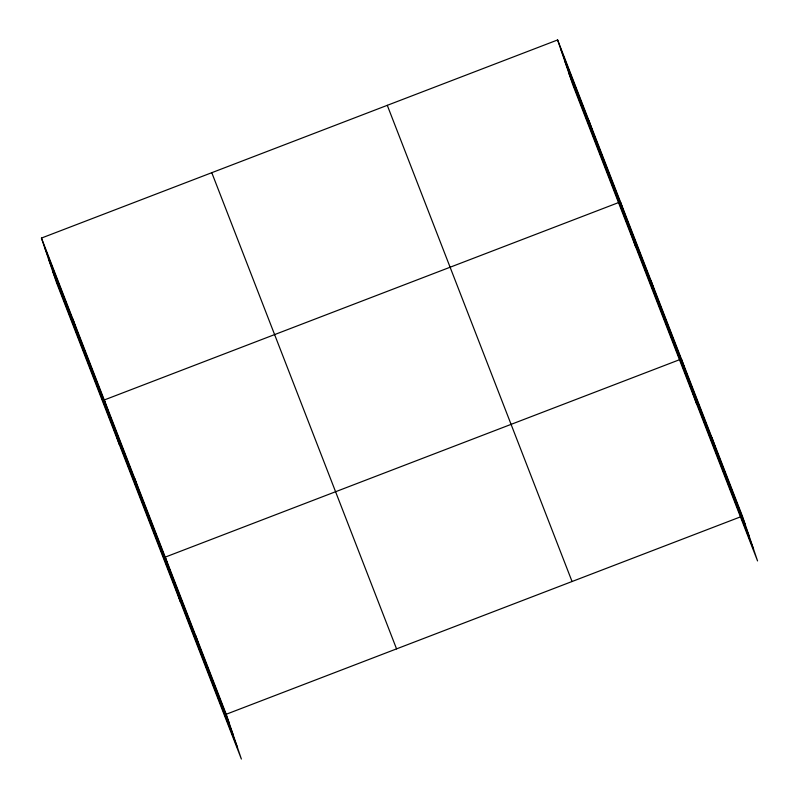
<?xml version="1.0" encoding="UTF-8"?>
<svg xmlns="http://www.w3.org/2000/svg" width="799" height="799" viewBox="0 0 799 799"><rect width="100%" height="100%" fill="white"/><g stroke="black" fill="none" stroke-linecap="round" stroke-linejoin="round"><path stroke-width="1.2" d="M41.448 238.072L226.217 714.256L241.378 759.05L56.609 282.866L41.448 238.072L557.622 39.95L742.391 516.134L757.552 560.928L572.783 84.744L557.622 39.95M226.217 714.256L742.391 516.134M560.608 48.749L745.367 524.933M564.623 60.634L749.392 536.818M568.768 72.869L753.537 549.053M387.285 105.328L572.054 581.512M211.785 172.694L396.554 648.878M44.424 246.871L229.193 723.055M48.449 258.746L233.208 734.93M52.584 270.991L237.353 747.175M711.909 437.562L714.885 446.371M696.578 403.795L681.417 358.991L165.243 557.113L180.404 601.907M650.935 280.419L653.912 289.228M635.605 246.651L620.443 201.857L104.27 399.969L119.431 444.763M589.033 120.899L592.019 129.708M195.725 635.684L198.701 644.483M134.751 478.541L137.728 487.34M72.859 319.021L75.835 327.82"/></g></svg>
